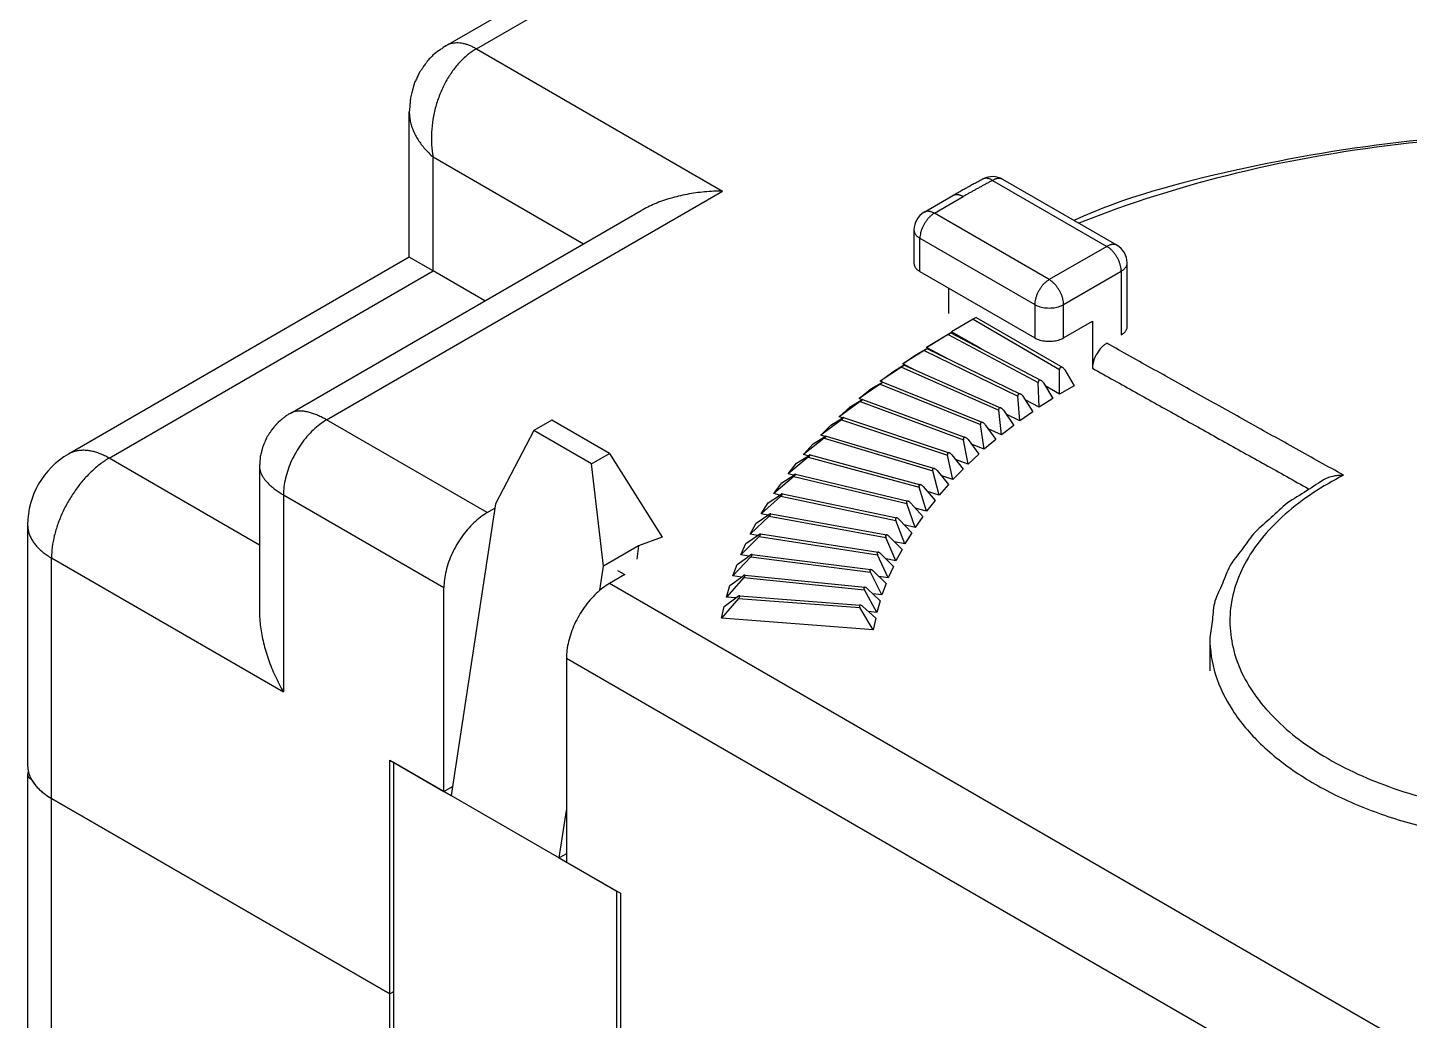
# Model space of a CAD drawing. Extents: x -1.3 to 21.2, y -2.5 to 16.2.
# Drawn here: x 14.47 to 15.827, y 12.853 to 13.828 of the extents above; entities that cross this region are included whole.
import ezdxf

# ---------------------------------------------------------------- set-up
doc = ezdxf.new("R2010")
doc.units = 0
doc.header["$MEASUREMENT"] = 0

msp = doc.modelspace()

# ---------------------------------------------------------------- linework, layer by layer
at = {"color": 0, "linetype": 'Continuous'}
for p, q in [((14.88078214673444, 13.80977770341211), (15.41411728393222, 14.11769888844153)), ((14.91078214673444, 13.80680597404071), (15.44411728393222, 14.11472715907013)), ((14.91078214673445, 13.80680597404071), (15.15261266590024, 13.66718505870207)), ((14.84492428235818, 13.60232954523107), (14.84492428235818, 13.74486828714101)), ((14.86835573986325, 13.70066141852011), (15.01604412340532, 13.61539349052591)), ((14.86835573986325, 13.58880138693301), (14.86835573986325, 13.70066141852011)), ((15.41774522332627, 13.67769711592461), (15.52984138505937, 13.61297836677288)), ((15.53984138505937, 13.61396894323001), (15.42774522332627, 13.67868769238174)), ((14.76370393624764, 13.44264849894694), (15.15261266590024, 13.66718505870207)), ((15.35050205956908, 13.646417321912), (15.37878633081654, 13.66274725353055)), ((15.36050205956908, 13.64542674545486), (15.38878633081654, 13.66175667707342)), ((14.72784607187137, 13.44900226789286), (15.07261266590024, 13.64805335376302)), ((15.47327284256444, 13.58031850353577), (15.36050205956908, 13.64542674545486)), ((15.34050205956908, 13.62909681383631), (15.34050205956908, 13.5964369505992)), ((15.34635992394535, 13.62093184802703), (15.45913070694071, 13.55582360610794)), ((15.34635992394535, 13.58827198478992), (15.34635992394535, 13.62093184802703)), ((15.52984138505937, 13.61297836677288), (15.47327284256444, 13.58031850353577)), ((14.84492428235818, 13.60232954523107), (14.51015768832931, 13.40905196205281)), ((14.8683557398635, 13.58880138693287), (14.84492428235846, 13.60232954523091)), ((15.54984138505937, 13.53405689719205), (15.54984138505937, 13.59664843515432)), ((14.55015768832931, 13.40508965622427), (14.86835573986325, 13.58880138693301)), ((14.91917049438276, 13.55946347473236), (14.86835573986325, 13.58880138693301)), ((15.34635992394535, 13.58827198478992), (15.45913070694071, 13.52316374287082)), ((15.48741497818818, 13.55582360610794), (15.5439835206831, 13.58848346934504)), ((15.5439835206831, 13.58848346934504), (15.5439835206831, 13.52598948817617)), ((15.37464419519281, 13.5471600613058), (15.37464419519281, 13.57194205317137)), ((15.45913070694071, 13.55582360610794), (15.45913070694071, 13.52316374287083)), ((15.48741497818818, 13.52316374287082), (15.48741497818818, 13.55582360610794)), ((15.39851423019686, 13.54134588161472), (15.37747259963652, 13.52919749054651)), ((15.40151423019699, 13.54307793242175), (15.39851423019703, 13.5413458816142)), ((15.39851423019686, 13.54134588161472), (15.4835386168145, 13.49225702911334)), ((15.40151423019686, 13.54307793242228), (15.4865386168145, 13.49398907992091)), ((15.36642230716556, 13.52216871825028), (15.37582801906449, 13.52760902259491)), ((15.37680047226183, 13.52813926280436), (15.4653880042973, 13.48127255607806)), ((15.40674031617221, 13.51229976652606), (15.37747259963652, 13.52919749054651)), ((15.48741497818818, 13.52316374287083), (15.51569924943564, 13.53949367448938)), ((15.51569924943564, 13.53949367448938), (15.51569924943564, 13.49334008838983)), ((15.37393210660374, 13.52633366931686), (15.35291050301324, 13.51365537287279)), ((15.35291050301324, 13.51365537287279), (15.36642230716556, 13.52216871825028)), ((15.37393210660374, 13.52633366931686), (15.46258428050055, 13.47943276419844)), ((15.35050756732325, 13.5107166773522), (15.32954600651983, 13.49750948423726)), ((15.32954600651983, 13.49750948423726), (15.34240175871356, 13.50635500354618)), ((15.34240175871357, 13.50635500354618), (15.35217446292407, 13.5120369142723)), ((15.35050756732325, 13.5107166773522), (15.44261877404757, 13.46609299815531)), ((15.37315201239551, 13.50294672277137), (15.35291050301324, 13.51365537287279)), ((15.35324274763546, 13.51259185364407), (15.44522662857249, 13.4680298579848)), ((15.32828520229729, 13.49452463355257), (15.30742358580332, 13.48079055925663)), ((15.30742358580332, 13.48079055925663), (15.31959881438349, 13.48995141454822)), ((15.31959881438349, 13.48995141454822), (15.32971990800766, 13.49588394391154)), ((15.32828520229729, 13.49452463355257), (15.42368010293186, 13.45226312398679)), ((15.34041735222427, 13.49224281299925), (15.32954600651983, 13.49750948423726)), ((15.3308855277821, 13.49646556795956), (15.42609282098067, 13.45428717157277)), ((15.4835386168145, 13.46796024697693), (15.4835386168145, 13.49225702911334)), ((15.48865993715806, 13.49174972317716), (15.49768075243823, 13.47612521278621)), ((15.30730731306073, 13.47778836039361), (15.28658535214888, 13.46353042335483)), ((15.2980568808759, 13.47298917642038), (15.30850709783678, 13.47918085960978)), ((15.30730731306073, 13.47778836039361), (15.40580431799029, 13.43796946764441)), ((15.3096902428604, 13.47978639290955), (15.30742358580332, 13.48079055925663)), ((15.30977100350551, 13.47979133580612), (15.40802288766228, 13.44007153680874)), ((15.46350210353476, 13.45514754463847), (15.46258428050055, 13.47943276419844)), ((15.46760819578814, 13.47905326619261), (15.47701390768707, 13.46366089001597)), ((15.4835386168145, 13.46796024697693), (15.46939793322423, 13.4761243744543)), ((15.49768075243823, 13.47612521278621), (15.4835386168145, 13.46796024697693)), ((15.28761383221801, 13.46053971632253), (15.26707097231866, 13.44576193218155)), ((15.27781696448559, 13.455500577747), (15.28857641220124, 13.46195945663733)), ((15.28658535214888, 13.46353042335483), (15.2980568808759, 13.47298917642038)), ((15.28937110244521, 13.46240424198155), (15.28658535214888, 13.46353042335483)), ((15.28761383221801, 13.46053971632253), (15.38902544679548, 13.4232392379154)), ((15.28993900652212, 13.46260109774692), (15.3910510571403, 13.42541080276446)), ((15.44445267298768, 13.44184244431462), (15.44261877404757, 13.46609299815531)), ((15.44753572097091, 13.46583873341869), (15.45730842518141, 13.45068796362354)), ((15.46350210353476, 13.45514754463847), (15.44973324662743, 13.4624318764604)), ((15.47701390768707, 13.46366089001597), (15.46350210353476, 13.45514754463847)), ((15.26707097231866, 13.44576193218155), (15.27781696448559, 13.455500577747)), ((15.426426586847, 13.42807027302006), (15.42368010293186, 13.4522631239868)), ((15.42848072180301, 13.45213127946961), (15.43860181542718, 13.43723112831166)), ((15.44445267298768, 13.44184244431462), (15.43106355741536, 13.44832886023812)), ((15.45730842518141, 13.45068796362354), (15.44445267298768, 13.44184244431462)), ((14.92138874845224, 13.3516091301735), (14.76370393624764, 13.44264849894694)), ((14.98501702055555, 13.44234289271439), (14.96733935102589, 13.43213668545279)), ((15.04160823945743, 13.40966993724762), (14.98501702055555, 13.44234289271439)), ((15.26924224742924, 13.44281153511365), (15.24891759304377, 13.42751890906965)), ((15.24891759304377, 13.42751890906965), (15.25891759304377, 13.43751890906965)), ((15.25891759304377, 13.43751890906965), (15.26996579029393, 13.44425251691356)), ((15.27043168630955, 13.44452581893977), (15.26707097231866, 13.44576193218155)), ((15.26924224742924, 13.44281153511365), (15.37337542888241, 13.40810047462926)), ((15.27142693477173, 13.44492774641446), (15.37520942847958, 13.41033358184518)), ((15.40945815879223, 13.41385724686561), (15.40580431799029, 13.43796946764441)), ((15.41047947055837, 13.43795699726303), (15.42092968751925, 13.42331599993116)), ((15.426426586847, 13.42807027302006), (15.41342505442463, 13.43383016566823)), ((15.43860181542718, 13.43723112831166), (15.426426586847, 13.42807027302006)), ((14.96733935102589, 13.43213668545279), (14.9295353700425, 13.36039509839314)), ((15.02393056992776, 13.39946372998603), (14.96733935102589, 13.43213668545279)), ((15.25222753005023, 13.42463756336752), (15.23215977031345, 13.40883608065046)), ((15.23215977031345, 13.40883608065046), (15.24139474257815, 13.41907839951665)), ((15.24139474257815, 13.41907839951665), (15.25271065849143, 13.42609374660461)), ((15.25288085150734, 13.42619782291512), (15.24891759304377, 13.42751890906965)), ((15.25222753005023, 13.42463756336752), (15.35888405494966, 13.39258199528235)), ((15.25426968177719, 13.42680506614907), (15.36052792067824, 13.39486920273223)), ((15.39357968919059, 13.39923042115438), (15.38902544679548, 13.4232392379154)), ((15.39356623364188, 13.42334286835076), (15.40432568135753, 13.40896906671982)), ((15.40945815879223, 13.41385724686561), (15.39685184896299, 13.41895353684329)), ((15.42092968751925, 13.42331599993116), (15.40945815879223, 13.41385724686561)), ((15.02393056992776, 13.39946372998603), (15.04160823945743, 13.40966993724762)), ((15.04160823945743, 13.40966993724762), (15.09338362263876, 13.32756654841851)), ((15.23660206856257, 13.40605239627229), (15.21682940359571, 13.38974901074977)), ((15.22528176883053, 13.40021415164605), (15.23684386291782, 13.40751771196186)), ((15.23674792840206, 13.4074571119082), (15.23215977031345, 13.40883608065046)), ((15.23660206856257, 13.40605239627229), (15.34557891015116, 13.37671334018211)), ((15.23849957032827, 13.40826767075073), (15.34703422388836, 13.37904766178269)), ((15.37882140361144, 13.38421763888042), (15.37337542888241, 13.40810047462926)), ((15.37777320636128, 13.40831671155778), (15.38882140361144, 13.39421763888042)), ((15.40432568135753, 13.40896906671982), (15.39357968919059, 13.39923042115438)), ((14.69784607187137, 13.31982172823008), (14.55015768832931, 13.40508965622427)), ((14.69784607187137, 13.3970407436658), (14.69784607187137, 13.25450200175586)), ((15.03560138722048, 13.29915785482356), (15.02393056992776, 13.39946372998603)), ((15.21682940359571, 13.38974901074977), (15.22528176883053, 13.40021415164605)), ((15.36521139529018, 13.36884747772809), (15.35888405494966, 13.39258199528235)), ((15.36313045164161, 13.39290713002758), (15.37444636755489, 13.37908979659428)), ((15.38882140361144, 13.39421763888042), (15.37882140361144, 13.38421763888042)), ((15.39357968919059, 13.39923042115438), (15.38137593511794, 13.40371911672608)), ((15.22239560692029, 13.38709141174984), (15.20295567511492, 13.37029403268995)), ((15.20295567511492, 13.37029403268995), (15.21060934376223, 13.38096207462583)), ((15.21060934376223, 13.38096207462583), (15.22239560692029, 13.38855977352304)), ((15.22205713426419, 13.38834158618991), (15.21682940359571, 13.38974901074976)), ((15.22239560692029, 13.38709141174984), (15.33348532158623, 13.36052471621545)), ((15.22414629073043, 13.38935093941597), (15.33475375299349, 13.36289957276504)), ((15.37444636755489, 13.37908979659428), (15.36521139529019, 13.36884747772809)), ((15.37882140361144, 13.38421763888042), (15.36702714767069, 13.38814905752734)), ((14.72127752937645, 13.36916380666345), (14.87896234158105, 13.27812443789001)), ((14.72127752937645, 13.36916380666345), (14.72127752937645, 13.17565411698358)), ((15.20963518793057, 13.36779070311188), (15.19056499430178, 13.35050818012749)), ((15.19740539716829, 13.36135881587882), (15.20939339357532, 13.36925601880146)), ((15.20883482395884, 13.36888805592776), (15.20295567511493, 13.37029403268995)), ((15.20963518793057, 13.36779070311188), (15.32262631008806, 13.34404693934817)), ((15.21123684382681, 13.37009095095705), (15.32370960399886, 13.34645611490634)), ((15.35277557165121, 13.3531491956727), (15.34557891015116, 13.37671334018211)), ((15.34966584279874, 13.37714345677444), (15.36122793688602, 13.36361433656898)), ((15.36521139529018, 13.36884747772809), (15.35383311953608, 13.37226721312141)), ((14.9295353700425, 13.36039509839314), (14.88603340939292, 13.07400030823151)), ((14.92138874845224, 13.3516091301735), (14.92885564676203, 13.35592014592267)), ((15.19056499430178, 13.35050818012749), (15.19740539716829, 13.36135881587882)), ((15.34153760499162, 13.33715267528639), (15.33348532158623, 13.36052471621545)), ((15.33740501048086, 13.36105569884633), (15.34919127363892, 13.34782071722227)), ((15.35277557165121, 13.3531491956727), (15.34181924007027, 13.35609889050795)), ((15.36122793688602, 13.36361433656898), (15.35277557165121, 13.3531491956727)), ((14.47015768832931, 13.33976992975005), (14.47015768832931, 13.10380241786194)), ((15.19834510177621, 13.34818701035429), (15.17968094752145, 13.33042911655731)), ((15.17968094752145, 13.33042911655731), (15.18569506351153, 13.34144169132222)), ((15.18569506351153, 13.34144169132222), (15.19786197333501, 13.34964319359139)), ((15.19710606684996, 13.34913365017877), (15.19056499430178, 13.35050818012749)), ((15.19834510177621, 13.34818701035429), (15.31302254640224, 13.32731137596509)), ((15.19979548897322, 13.35052441641771), (15.31392251362142, 13.32974897929272)), ((15.33151888741967, 13.32088836685489), (15.32262631008806, 13.34404693934817)), ((15.32637129387915, 13.34467448020484), (15.33835929028618, 13.33173900260621)), ((15.34153760499162, 13.33715267528639), (15.3310086152049, 13.33967064436021)), ((15.34919127363892, 13.34782071722227), (15.34153760499162, 13.33715267528639)), ((15.09338362263876, 13.32756654841851), (15.06988117250141, 13.31894929808326)), ((15.18854683977789, 13.32831765022043), (15.17032425317558, 13.31009506361812)), ((15.17550063407763, 13.32124861433463), (15.18782329691319, 13.32975863202033)), ((15.18689309181802, 13.32911623338322), (15.17968094752145, 13.33042911655731)), ((15.18854683977789, 13.32831765022043), (15.30469231183877, 13.3103498831623)), ((15.18984369712073, 13.33068861021098), (15.30541082240581, 13.31281031371043)), ((15.32273849013368, 13.30438723041371), (15.31302254640224, 13.32731137596509)), ((15.31658569630029, 13.32803098343071), (15.32875260612377, 13.31539980517861)), ((15.33835929028618, 13.33173900260621), (15.33151888741967, 13.32088836685489)), ((15.06988117250141, 13.31894929808326), (15.03560138722048, 13.29915785482356)), ((15.06988117250141, 13.31894929808326), (15.06838961533979, 13.30584066727855)), ((15.17032425317558, 13.31009506361812), (15.17550063407763, 13.32124861433463)), ((15.1814001091379, 13.31062129991156), (15.29819044163713, 13.29567266604341)), ((15.31521312711894, 13.28768067681392), (15.30469231183877, 13.3103498831623)), ((15.30806684518543, 13.31115689036599), (15.32038950802099, 13.29883422753043)), ((15.33151888741967, 13.32088836685489), (15.32142203010631, 13.3230101034146)), ((15.32875260612377, 13.31539980517861), (15.32273849013368, 13.30438723041371)), ((14.49358914583438, 13.30711006651294), (14.72127752937645, 13.17565411698358)), ((14.49358914583438, 13.07114255462483), (14.49358914583438, 13.30711006651294)), ((15.0319909739055, 13.27538872928757), (15.03560138722048, 13.29915785482356)), ((15.18025905348422, 13.30822044516661), (15.16251272226367, 13.28954472833542)), ((15.16251272226367, 13.28954472833542), (15.16684151454244, 13.30081802358581)), ((15.16684151454244, 13.30081802358581), (15.179296473501, 13.30964018548142)), ((15.17821524372478, 13.30887432313182), (15.17032425317558, 13.31009506361812)), ((15.18025905348422, 13.30822044516661), (15.29765146347261, 13.29319474810536)), ((15.32273849013368, 13.30438723041371), (15.31307791487908, 13.30614582067234)), ((15.32038950802099, 13.29883422753043), (15.31521312711894, 13.28768067681392)), ((15.05644614365887, 13.29078013489439), (15.04159690125396, 13.28220692079465)), ((15.04937507584701, 13.29486261779903), (15.05644614365887, 13.29078013489439)), ((15.17349751916747, 13.28793365136491), (15.15626122447879, 13.2688172294404)), ((15.15973418803213, 13.28018880986644), (15.17229773439141, 13.28932615058107)), ((15.1710889454859, 13.28844701058621), (15.16251272226367, 13.28954472833542)), ((15.17349751916747, 13.28793365136491), (15.2919134039588, 13.2758786265689)), ((15.17448049948549, 13.29036067483953), (15.29227482427473, 13.278368926362)), ((15.30895712333166, 13.27080050792985), (15.29765146347261, 13.29319474810536)), ((15.30083095665187, 13.2940843218059), (15.31328591561043, 13.28207380318024)), ((15.31521312711894, 13.28768067681392), (15.3059923137057, 13.28910714161325)), ((14.87896234158105, 13.07808277556272), (14.87896234158105, 13.27812443789001)), ((16.12328463193235, 12.65769421830836), (15.04159690125396, 13.28220692079465)), ((15.15626122447879, 13.2688172294404), (15.15973418803213, 13.28018880986644)), ((15.16909774533918, 13.26994527357341), (15.28767494009028, 13.26093226784768)), ((15.30398238743062, 13.25377885612236), (15.2919134039588, 13.2758786265689)), ((15.29489180462467, 13.27684577635502), (15.30745535098396, 13.26515043654839)), ((15.30895712333166, 13.27080050792985), (15.30017885772249, 13.27192408618997)), ((15.31328591561043, 13.28207380318024), (15.30895712333166, 13.27080050792985)), ((15.1682751077925, 13.26749588588035), (15.15158165990227, 13.24795202290531)), ((15.15158165990227, 13.24795202290531), (15.15419218374667, 13.25940024205732)), ((15.15419218374667, 13.25940024205732), (15.16684040208213, 13.26885519623932)), ((15.16552766578186, 13.26787388320036), (15.15626122447879, 13.2688172294404)), ((15.16827510779249, 13.26749588588035), (15.28748905601976, 13.25843448077445)), ((15.30029838910835, 13.23664812307313), (15.28748905601976, 13.25843448077445)), ((15.29026069461729, 13.25947406856442), (15.30290891295274, 13.24809634222514)), ((15.30745535098396, 13.26515043654839), (15.30398238743062, 13.25377885612236)), ((15.30029838910835, 13.23664812307313), (15.15158165990227, 13.24795202290531)), ((15.30398238743062, 13.25377885612236), (15.2956487418636, 13.25462724148999)), ((15.30290891295275, 13.24809634222514), (15.30029838910835, 13.23664812307313)), ((15.63104892023206, 13.2287793405966), (15.63104892023206, 13.19647477979734)), ((14.99917049438276, 13.20872222851115), (14.99917049438276, 13.00868056618386)), ((14.99917049438276, 13.20872222851115), (16.08085822506115, 12.58420952602487)), ((14.82592933299206, 13.10870139734751), (14.87896234158105, 13.07808277556272)), ((14.82592933299206, 12.87926585810681), (14.82592933299206, 13.10870139734751)), ((14.47015768832931, 13.09457771846454), (14.47015768832931, 12.73882844618725)), ((14.82946486689799, 13.10666017146862), (14.88603340939292, 13.07400030823151)), ((14.82946486689799, 13.10666015589519), (14.82946486689799, 12.45963038006668)), ((14.87896234158105, 13.07808277556272), (14.88739284298927, 13.08295012782015)), ((14.49358914583438, 13.07114255462483), (14.82592933299206, 12.87926585810681)), ((14.49358914583438, 12.70616858295014), (14.49358914583438, 13.07114255462483)), ((14.82592933299206, 12.87926585810681), (14.49358914583438, 13.07114255462483)), ((14.88603340939292, 13.07400030823151), (14.9920994265709, 13.01276306466193)), ((14.9920994265709, 13.01276306466193), (14.99917049438276, 13.05931537982102)), ((14.99917049438276, 13.01684554756657), (14.9920994265709, 13.01276306466193)), ((14.9920994265709, 13.01276306466193), (15.04866796906582, 12.98010320142482)), ((14.99917049438276, 13.00868056618386), (15.05220350297175, 12.97806194439907)), ((15.04866796906583, 12.33307341002289), (15.04866796906583, 12.98010318585139)), ((15.05220350297175, 12.97806194439907), (15.05220350297175, 12.74862640515838)), ((14.82946486689799, 12.88130709955913), (14.82592933299206, 12.87926585810681)), ((14.82592933299206, 12.87926585810681), (14.82946486689799, 12.88130709955913)), ((14.82592933299206, 12.51429188643212), (14.82592933299206, 12.87926585810681))]:
    msp.add_line(p, q, dxfattribs=at)
for centre, radius, start, end in [((15.41774522332627, 13.66136718430605), 0.02, 60.00000000000379, 117.6881112656133), ((15.36050205956908, 13.62909681383631), 0.01999999999999957, 119.9999999999988, 180), ((15.52984138505937, 13.59664843515432), 0.0199999999999992, 0, 59.99999999999937), ((14.55015768832931, 13.33976992975005), 0.08000000000000007, 120.0000000000022, 180)]:
    msp.add_arc(centre, radius, start, end, dxfattribs=at)
for points, start_tangent, end_tangent in [([(14.91078214673445, 13.80680597404071), (14.90745340921635, 13.80857680235482), (14.90414519447197, 13.81003467454747), (14.9008778987453, 13.8111706023518), (14.89767166600098, 13.81197758239516), (14.89454626373006, 13.81245063937724), (14.89152096107684, 13.81258685674442), (14.88861441003819, 13.81238539467136), (14.8858445304678, 13.81184749523872), (14.88322839959429, 13.81097647477537), (14.88078214673445, 13.80977770341211)], (-0.04242640687119348, 0.02449489742783229), (-0.02999999999999936, -0.01732050807568797)), ([(14.88078214673445, 13.80977770341211), (14.87753988030286, 13.80751618958267), (14.87429761387127, 13.80525467575322), (14.86807460765593, 13.80046703757059), (14.86532165431731, 13.79753691632012), (14.86261665114468, 13.79465691101053), (14.86261435884568, 13.79465342395264), (14.86259419740606, 13.79462468833397), (14.86257627933097, 13.79459937963344), (14.86252224293129, 13.79452305496963), (14.8624861246067, 13.79447203900636), (14.86178955691821, 13.79348815971467), (14.86112910755432, 13.79255529638626), (14.85870745988672, 13.78913479751543), (14.85694626158302, 13.78664716197303), (14.85508844354865, 13.78399437752195), (14.85500836827026, 13.78381535022073), (14.85318234426029, 13.7798994664428), (14.85143333935775, 13.77616067210342), (14.84968341517711, 13.77241930201373), (14.84968278155666, 13.77241655844348), (14.84966561520944, 13.77235133322771), (14.84964906139927, 13.77228880321147), (14.84956524131285, 13.77197218297054), (14.8494979750366, 13.77171809274584), (14.8492918364481, 13.77093942915402), (14.84915296413585, 13.77041485578691), (14.84871783089079, 13.76877119256996), (14.84842156995799, 13.76765210272015), (14.84744814117881, 13.76397509321367), (14.84677097333243, 13.76141717355703), (14.84609353729366, 13.75885761395962), (14.84609345989702, 13.75885590292375), (14.84609306398155, 13.75885039240589), (14.84609274361816, 13.75884655990671), (14.84609114087019, 13.75882738627301), (14.84608985848562, 13.7588120451385), (14.84607825709102, 13.75867325794559), (14.84606793808098, 13.75854981188719), (14.84603673849959, 13.75817657207704), (14.84601585792823, 13.7579267783253), (14.84590738514377, 13.75662912112355), (14.84581979293065, 13.75558125767356), (14.84546289459775, 13.75131169186271), (14.84519358847797, 13.74808998950188), (14.84492428235817, 13.74486828714101)], (-0.001081391325985948, -0.0007529255249352218), (-8.97687053384999e-05, -0.001073900787062598)), ([(14.91078214673445, 13.80680597404071), (14.90210699020821, 13.80079212730406), (14.89399367114095, 13.79311692442715), (14.88664196637467, 13.78396935437735), (14.88023289927963, 13.77357466068832), (14.87492428235818, 13.7621887952167), (14.87084683137721, 13.75009211575792), (14.86810094671217, 13.73758248270684), (14.86675424115657, 13.72496792474627), (14.86683987507066, 13.71255905415851), (14.86835573986325, 13.70066141852011)], (-0.05656854249492405, -0.03265986323710912), (0.01414213562373057, -0.07348469228349508)), ([(14.84492428235818, 13.74486828714101), (14.84517089565953, 13.74030285357315), (14.84590921511056, 13.73569437629343), (14.84713468872636, 13.73107126809676), (14.84883976105457, 13.72646203198251), (14.85101391975727, 13.72189508542406), (14.85364376042311, 13.7173985851656), (14.85671306920985, 13.71300025362646), (14.86020292280818, 13.70872720798317), (14.86409180511017, 13.70460579298306), (14.86835573986325, 13.70066141852011)], (0, -0.05773502691896226), (0.05656854249492405, -0.04898979485566279)), ([(16.83886006005775, 13.25773390410136), (16.80389305048224, 13.36402142837943), (16.73467799098831, 13.46288207340775), (16.63380073206801, 13.55051891357307), (16.50217636695836, 13.62170590742494), (16.34966306460334, 13.67609417419028), (16.18191636611614, 13.7118685740572), (16.00476463533979, 13.72455111087666), (15.82696002413155, 13.71609792745785), (15.6553480380674, 13.68745256997729), (15.49735704525497, 13.63849728825242)], (-0.1304167321102305, 0.5107726547605296), (-0.6750779558061915, -0.3042644663858525)), ([(16.8193533562651, 13.27167064415192), (16.78853963891353, 13.3721296268629), (16.72198023317348, 13.46663774345706), (16.62262521859552, 13.55100615752538), (16.49487825824567, 13.62149544966816), (16.34440141732995, 13.67498135792763), (16.17786420628471, 13.70909325290222), (16.00264797137125, 13.72231920997844), (15.82651873492402, 13.71407302161625), (15.65728298579196, 13.6847201795352), (15.50244167620244, 13.63556167520617)], (-0.05855002983794222, 0.4834179415373434), (-0.6888277840425321, -0.2769013714457937)), ([(15.40845205695221, 13.67907698551171), (15.40644013222549, 13.6780110726673), (15.40442820749878, 13.67694515982288), (15.40041767109397, 13.67480904740559), (15.3984246380457, 13.67372819323063), (15.3964239282138, 13.67264315119042), (15.39641618964432, 13.67263888160867), (15.39639291179619, 13.67262605466774), (15.39637737067005, 13.67261750004148), (15.3962986783012, 13.67257418375937), (15.39623552705847, 13.67253942210349), (15.39604199905659, 13.67243289444841), (15.39591162229741, 13.67236112844918), (15.39550310845204, 13.67213626165165), (15.39522497136584, 13.67198316085333), (15.39346343648644, 13.6710135224639), (15.39198003869327, 13.67019698487281), (15.38853229557351, 13.66828761698403), (15.38657375584566, 13.66718411493188), (15.38461125687761, 13.66607836777768), (15.38460722594947, 13.66607605457258), (15.38459559488408, 13.66606939429914), (15.38458799424809, 13.66606504772746), (15.38451910974398, 13.66602565478254), (15.38445782587586, 13.6659906084093), (15.38427202875185, 13.6658843567063), (15.38414751549597, 13.66581315137655), (15.38349174568169, 13.66543813663982), (15.38296048912329, 13.66513432723286), (15.38121493198211, 13.66413609639412), (15.38000063139934, 13.66344167496235), (15.37878633081654, 13.66274725353056)], (-0.000670655478868909, -0.0003552780375706277), (-0.0004047668606084187, -0.0002314738111657277)), ([(15.41774522332627, 13.67769711592461), (15.41479047180619, 13.67613917386408), (15.4118486237269, 13.6745731133272), (15.40891974600667, 13.67299896993716), (15.40600390526875, 13.67141677950105), (15.40310116783984, 13.66982657800899), (15.40021159974857, 13.66822840163333), (15.39733526672402, 13.66662228672782), (15.39447223419419, 13.66500826982679), (15.39162256728455, 13.66338638764433), (15.38878633081654, 13.66175667707342)], (-0.6208722394007165, -0.3258008913132571), (-0.593262589415513, -0.342520315699181)), ([(15.41774522332627, 13.67769711592461), (15.41672029880519, 13.67830070654128), (15.41570133290103, 13.67880585052115), (15.41469424958902, 13.67920961110215), (15.4137049037624, 13.67950964093615), (15.4127390471938, 13.67970419573586), (15.41180229509599, 13.67979214441552), (15.41090009347675, 13.67977297566674), (15.41003768747728, 13.67964680093115), (15.40922009087846, 13.67941435375242), (15.40845205695221, 13.67907698551171)], (-0.01345181637439374, 0.00854495243266662), (-0.009725657947637245, -0.005103510556386581)), ([(15.42774522296126, 13.67868769259247), (15.42692980535305, 13.67908728298059), (15.42605776174773, 13.679377623078), (15.4251344685836, 13.67955692284162), (15.42416561826951, 13.67962407682888), (15.42315718408928, 13.67957867101316), (15.42211538337438, 13.67942098533639), (15.42104663917207, 13.67915199198311), (15.41995754064512, 13.67877334938664), (15.41885480244751, 13.67828739200428), (15.41774522332627, 13.67769711592461)], (-0.01000000036500204, 0.005773502059694735), (-0.01414213562373057, -0.008164965809276836)), ([(15.15261266590024, 13.66718505870207), (15.14373603251866, 13.66698369978471), (15.13491412653365, 13.6663808644773), (15.12620133792919, 13.66538026945999), (15.11765138394434, 13.66398808373378), (15.10931697788855, 13.66221289058662), (15.10124950414663, 13.66006563467458), (15.0934987013769, 13.6575595545444), (15.08611235585585, 13.65471010101342), (15.07913600685982, 13.65153484191021), (15.07261266590024, 13.64805335376302)], (-0.1131370849898481, 1.77635683940025e-15), (-0.08000000000000007, -0.0461880215351691)), ([(15.38878633081654, 13.66175667707342), (15.38767675164384, 13.66234695317812), (15.38657401339572, 13.66283291057567), (15.38548491482016, 13.66321155317712), (15.38441617057206, 13.6634805465249), (15.38337436981508, 13.66363823218559), (15.38236593559734, 13.66368363797466), (15.38139708525113, 13.6636164839503), (15.38047379206099, 13.66343718413942), (15.37960174843649, 13.66314684398497), (15.37878633081654, 13.66274725353055)], (-0.01414213562373057, 0.008164965809276836), (-0.009999999999999787, -0.005773502691896581)), ([(15.36050205956908, 13.64542674545486), (15.35828974214826, 13.64394841484023), (15.35613189932459, 13.64210438851923), (15.35408166434988, 13.63994007253988), (15.35218952081353, 13.63750875954454), (15.35050205956908, 13.63487031652821), (15.34906083151273, 13.63208971071445), (15.34790132446238, 13.62923540984669), (15.3470520893298, 13.62637769628518), (15.34653403710241, 13.62358693642202), (15.34635992394535, 13.62093184802703)], (-0.01414213562373057, -0.00816496580927506), (-1.77635683940025e-15, -0.01632993161855545)), ([(15.36050205956908, 13.64542674545486), (15.35939248039638, 13.64601702155957), (15.35828974214826, 13.64650297895712), (15.3572006435727, 13.64688162155856), (15.35613189932459, 13.64715061490635), (15.35509009856762, 13.64730830056704), (15.35408166434988, 13.6473537063561), (15.35311281400366, 13.64728655233175), (15.35218952081353, 13.64710725252087), (15.35131747718903, 13.64681691236642), (15.35050205956908, 13.646417321912)], (-0.01414213562373057, 0.008164965809278613), (-0.009999999999999787, -0.005773502691896581)), ([(15.34050205956908, 13.62909681383631), (15.34056371289442, 13.62819084623553), (15.34074829275718, 13.62729046422628), (15.34105466116113, 13.62640121896304), (15.34148092924318, 13.62552859293858), (15.34202446891885, 13.6246779661825), (15.34268192908531, 13.62385458309163), (15.343449256282, 13.62306352009651), (15.34432171968158, 13.62230965436357), (15.34529394025708, 13.62159763372575), (15.34635992394535, 13.62093184802703)], (0, -0.01154700538379316), (0.01414213562373057, -0.008164965809276836)), ([(15.53984138469437, 13.61396894344074), (15.53902596708616, 13.61436853382886), (15.53815392348083, 13.61465887392627), (15.5372306303167, 13.61483817368989), (15.53626178000261, 13.61490532767715), (15.53525334582238, 13.61485992186143), (15.53421154510749, 13.61470223618466), (15.53314280090517, 13.61443324283138), (15.53205370237823, 13.61405460023491), (15.53095096418061, 13.61356864285255), (15.52984138505937, 13.61297836677288)], (-0.01000000036500204, 0.005773502059694735), (-0.01414213562373057, -0.008164965809276836)), ([(15.5439835206831, 13.58848346934505), (15.54380940752604, 13.59113855774003), (15.54329135529865, 13.5939293176032), (15.54244212016607, 13.5967870311647), (15.54128261311572, 13.59964133203246), (15.53984138505937, 13.60242193784622), (15.53815392381492, 13.60506038086255), (15.53626178027857, 13.60749169385789), (15.53421154530386, 13.60965600983724), (15.53205370248019, 13.61150003615824), (15.52984138505937, 13.61297836677288)], (-1.77635683940025e-15, 0.01632993161855545), (-0.01414213562373057, 0.008164965809276836)), ([(15.34050205956908, 13.5964369505992), (15.34056371289442, 13.59553098299842), (15.34074829275718, 13.59463060098917), (15.34105466116113, 13.59374135572594), (15.34148092924318, 13.59286872970147), (15.34202446891886, 13.59201810294539), (15.34268192908531, 13.59119471985452), (15.343449256282, 13.5904036568594), (15.34432171968158, 13.58964979112647), (15.34529394025708, 13.58893777048864), (15.34635992394535, 13.58827198478992)], (0, -0.01154700538379316), (0.01414213562373057, -0.008164965809276836)), ([(15.5439835206831, 13.58848346934504), (15.54504950441878, 13.58914925507581), (15.54602172503268, 13.58986127574978), (15.54689418846088, 13.59061514152233), (15.5476615156757, 13.59140620455985), (15.54831897584928, 13.59222958769521), (15.54886251552062, 13.59308021449709), (15.54928878358661, 13.59395284056793), (15.54959515196263, 13.59484208587732), (15.54977973178558, 13.5957424679317), (15.54984138505937, 13.59664843557579)], (0.01414213562373057, 0.008164965809276836), (-7.300062776494087e-10, 0.01154700538379316)), ([(15.47327284256444, 13.58031850353577), (15.47106052514362, 13.57884017292113), (15.46890268231996, 13.57699614660014), (15.46685244734524, 13.57483183062079), (15.46496030380889, 13.57240051762544), (15.46327284256444, 13.56976207460911), (15.46183161450809, 13.56698146879535), (15.46067210745774, 13.56412716792759), (15.45982287232516, 13.56126945436609), (15.45930482009777, 13.55847869450293), (15.45913070694071, 13.55582360610794)], (-0.01414213562373057, -0.00816496580927506), (-1.77635683940025e-15, -0.01632993161855545)), ([(15.48741497818817, 13.55582360610794), (15.48724086503112, 13.55847869450293), (15.48672281280372, 13.56126945436609), (15.48587357767114, 13.56412716792759), (15.4847140706208, 13.56698146879535), (15.48327284256444, 13.56976207460911), (15.48158538131999, 13.57240051762544), (15.47969323778365, 13.57483183062078), (15.47764300280893, 13.57699614660013), (15.47548515998527, 13.57884017292113), (15.47327284256444, 13.58031850353577)], (-1.77635683940025e-15, 0.01632993161855545), (-0.01414213562373057, 0.008164965809278613)), ([(15.45913070694071, 13.55582360610794), (15.46151713751859, 13.55464684832759), (15.46419303256965, 13.55370011478541), (15.46709250267694, 13.55300671720326), (15.47014415326364, 13.55258372933085), (15.47327284256444, 13.55244156653342), (15.47640153186525, 13.55258372933085), (15.47945318245194, 13.55300671720326), (15.48235265255924, 13.55370011478542), (15.4850285476103, 13.55464684832759), (15.48741497818818, 13.55582360610794)], (0.01414213562373057, -0.008164965809276836), (0.01414213562372701, 0.008164965809278613)), ([(15.37393210660373, 13.52633366931686), (15.37462816050908, 13.52675560002842), (15.37527851912194, 13.52715412368373), (15.37584724352181, 13.52750721780215), (15.37630290590783, 13.5277953703465), (15.37662032630399, 13.52800265796128), (15.37678196400866, 13.52811762589991), (15.37677888689656, 13.5281339210158), (15.3766112650094, 13.52805064283825), (15.37628836115933, 13.52787239333261), (15.37582801906452, 13.52760902259493)], (0.002997144664746543, 0.001807601802680026), (-0.002211832010399206, -0.00127933317807738)), ([(15.54398352068317, 13.52598948817621), (15.54531187378291, 13.52683312776485), (15.54658701361823, 13.52783087850007), (15.54834993924266, 13.52974958023881), (15.54891577937159, 13.53064119913347), (15.5496242089206, 13.53238970348902), (15.54978593650296, 13.5332131956535), (15.54984138505937, 13.53405689719205)], (0.0004481666984066379, 0.0002725536047307742), (1.081261447311022e-05, 0.000281633058124342)), ([(15.45913070694072, 13.52316374287083), (15.4615171375186, 13.52198698509048), (15.46419303256966, 13.52104025154831), (15.46709250267695, 13.52034685396615), (15.47014415326364, 13.51992386609374), (15.47327284256444, 13.51978170329631), (15.47640153186525, 13.51992386609374), (15.47945318245194, 13.52034685396615), (15.48235265255923, 13.52104025154831), (15.48502854761029, 13.52198698509048), (15.48741497818817, 13.52316374287083)], (0.01414213562373234, -0.008164965809276836), (0.01414213562373234, 0.008164965809276836)), ([(15.52984887026322, 13.51784179033421), (15.52732419415937, 13.51612333057997), (15.52472295417765, 13.51377505853642), (15.52024984748829, 13.50796940642808), (15.518451335376, 13.50461003733898), (15.51631356887653, 13.49845615432885), (15.51584628757928, 13.49577395586489), (15.51569924943564, 13.49334008838955)], (-0.0008569861368439291, -0.0005494710797773195), (-3.049412422662101e-05, -0.0008121960681926055)), ([(15.76233490611931, 13.38830588222493), (15.73908565063035, 13.4012595026983), (15.71583663796088, 13.41421311080148), (15.69258781136755, 13.42716671012836), (15.66933913049319, 13.44012030304708), (15.64609056585579, 13.45307389117064), (15.62284209541088, 13.46602747563412), (15.59959370234794, 13.47898105725554), (15.57634537363321, 13.49193463663255), (15.55309709900252, 13.50488821421214), (15.52984887026322, 13.51784179033421)], (-0.707047171609755, 0.3939381507882516), (-0.7070108941928019, 0.3939365538899899)), ([(15.35050756732325, 13.5107166773522), (15.35119801406423, 13.51115607496), (15.35183585788772, 13.51157082716763), (15.35238585144248, 13.51193801470209), (15.35281760199713, 13.51223734672175), (15.35310725094726, 13.51245228209155), (15.35323879224579, 13.51257094344874), (15.35320495689962, 13.51258677354783), (15.35300761465535, 13.51249889761503), (15.35265767067684, 13.51231217168837), (15.35217446292403, 13.51203691427228)], (0.002988584094275382, 0.001883008982179746), (-0.002298133329386332, -0.001336148944350413)), ([(15.32828520229729, 13.49452463355257), (15.32896872756927, 13.49498134022303), (15.32959284243141, 13.49541199036873), (15.33012305819707, 13.49579278619407), (15.33053007505863, 13.49610268486111), (15.33079140119951, 13.49632456132017), (15.33089259569556, 13.4964461546428), (15.33082806652284, 13.49646074556264), (15.33060137957368, 13.49636752778312), (15.330225061605, 13.4961716525336), (15.32971990800766, 13.49588394391153)], (0.002974334584122218, 0.001958128804211867), (-0.002380060020879426, -0.001395084018055215)), ([(15.48865993715806, 13.49174972317716), (15.48810611250865, 13.49257361641527), (15.48746566779762, 13.49328430158529), (15.48677399410168, 13.4938425061116), (15.48606931341938, 13.49421738352318), (15.4853905665174, 13.49438821803461), (15.48477526105762, 13.49434556930357), (15.4842573989177, 13.49409179410574), (15.48386559724193, 13.49364091609894), (15.4836215070533, 13.49301785087363), (15.4835386168145, 13.49225702911334)], (-0.002121320343560384, 0.003674234614175376), (0, -0.003464101615138659)), ([(15.51569924944954, 13.49334008838181), (15.53691465631148, 13.48151876611697), (15.55813006348432, 13.46969742309258), (15.57934547101714, 13.4578760560314), (15.60056087896992, 13.4460546609283), (15.62177628741672, 13.43423323283642), (15.64299169645162, 13.42241176557228), (15.6642071061993, 13.41059025130201), (15.68542251680773, 13.39876867996303), (15.70663792846905, 13.38694703840179), (15.72785334144116, 13.37512530908716)], (0.7069992431434962, -0.3939429176549982), (0.7069994670460176, -0.393958496993104)), ([(15.30730731306072, 13.47778836039361), (15.3079826157345, 13.47826218534439), (15.30859181359718, 13.47870837255129), (15.30910124227788, 13.47910226563822), (15.30948275066662, 13.47942209801049), (15.30971525654908, 13.47965019568029), (15.3097859116132, 13.47977395393407), (15.30969081144886, 13.47978653387103), (15.3094352113063, 13.47968724032184), (15.3090332356901, 13.47948156026384), (15.30850709783678, 13.47918085960979)], (0.002954423259037497, 0.002032818273930204), (-0.002457456132862745, -0.001456026212995454)), ([(15.46760819578814, 13.47905326619261), (15.46703585402604, 13.47986297218032), (15.46638314029353, 13.4805573663631), (15.4656861236554, 13.48109807640786), (15.46498332136204, 13.48145522259144), (15.46431357038007, 13.48160906895888), (15.46371388125538, 13.48155111393543), (15.46321739290448, 13.48128456012489), (15.46285154135267, 13.4808241373333), (15.46263654361495, 13.48019528859739), (15.46258428050055, 13.47943276419844)], (-0.002211832010429404, 0.003619646307470248), (0.0001308581620982352, -0.003462453086561013)), ([(15.28761383221801, 13.46053971632253), (15.28827962681656, 13.46103043618566), (15.28887274803703, 13.46149177000119), (15.28936041990634, 13.46189822438904), (15.28971569359935, 13.46222733861502), (15.28991893663523, 13.46246092577461), (15.28995891777146, 13.46258607780418), (15.28983342764409, 13.46259587878265), (15.28954940085753, 13.46248978710639), (15.28912253277722, 13.46227366541833), (15.28857641220125, 13.46195945663734)], (0.002928888021360265, 0.002106935215680394), (-0.002530174337429969, -0.001518859522231963)), ([(15.44753572097091, 13.46583873341869), (15.44694595158118, 13.46663379933035), (15.44628221130488, 13.46731160905237), (15.44558117853535, 13.46783470671159), (15.44488159245505, 13.46817418584809), (15.44422211230214, 13.46831128679074), (15.44363918105487, 13.46823843331961), (15.44316501158678, 13.46795965132914), (15.44282580657815, 13.46749034635647), (15.44264031055176, 13.46685645226914), (15.44261877404757, 13.46609299815531)], (-0.002298133329356133, 0.003562830541236295), (0.0002614672282419406, -0.003457510638893879)), ([(14.72784607187137, 13.44900226789286), (14.72646688114372, 13.44812906048738), (14.72508769041607, 13.44725585308191), (14.72370672169444, 13.44638136807838), (14.72370502310839, 13.44637994752249), (14.72369836767237, 13.44637445519985), (14.72369338867549, 13.44637038544294), (14.72364729280105, 13.44633270737084), (14.72360617592351, 13.44629909905567), (14.72347734304055, 13.44619379300145), (14.72338962703513, 13.44612209526241), (14.72283409233412, 13.44566800958181), (14.72236627363853, 13.44528562164024), (14.72002718016062, 13.44337368193246), (14.71815590537827, 13.44184413016622), (14.71627786098611, 13.44030809449107), (14.71627163460334, 13.44030083269256), (14.71625294611482, 13.44027940078847), (14.71624034360689, 13.44026519147306), (14.71617653090805, 13.44019324271725), (14.71612532071713, 13.44013550327685), (14.71585561371159, 13.43983140889075), (14.715637116897, 13.43958505394507), (14.71491919879185, 13.43877560198061), (14.71441977750132, 13.43821250496188), (14.71258856610269, 13.43614781589316), (14.71125677599461, 13.43464622384319), (14.70984965414423, 13.43304340855836), (14.70978372582372, 13.43293226580343), (14.70957806120354, 13.43260053477634), (14.70943706743401, 13.43237841508425), (14.70779214012291, 13.42978701867653), (14.70628820658133, 13.4274177419609), (14.70477923245397, 13.42503883704151), (14.70477510885961, 13.42502851413756), (14.70475369954097, 13.42497783362833), (14.70473630967637, 13.42493734696274), (14.70464825623498, 13.4247323430528), (14.70457759265819, 13.42456782580845), (14.7043610429874, 13.42406366005969), (14.70421515689339, 13.42372401155525), (14.70375804713216, 13.42265977957467), (14.70344682346494, 13.42193519609854), (14.7024242314155, 13.41955442181979), (14.70171286303327, 13.41789823101718), (14.70100080737602, 13.41623999998561), (14.7010003175617, 13.41623785591982), (14.70099704388312, 13.41622448103821), (14.70099423790878, 13.41621322510354), (14.70098017184252, 13.41615680023887), (14.70096891175061, 13.41611163130887), (14.70091202463577, 13.41588343333957), (14.70086639761285, 13.41570040430026), (14.70062836708769, 13.41474556448059), (14.70043596358545, 13.41397375370019), (14.6997091260713, 13.41105810495942), (14.6991746920594, 13.40891426699905), (14.69863305590399, 13.4067242659033), (14.69863082649358, 13.40667636728392), (14.69862108131349, 13.40653645514896), (14.69861350672453, 13.40644364839401), (14.69859062292972, 13.40616326740597), (14.69857531372388, 13.4059756931729), (14.69849609551836, 13.40500508148365), (14.69843218651869, 13.40422204402748), (14.69819420896981, 13.40130625226948), (14.69802014042059, 13.39917349796763), (14.69784607187137, 13.39704074366579)], (-0.0004611990022791446, -0.0002887362423660278), (-5.802275493138609e-05, -0.0007109181083517768)), ([(14.76370393624764, 13.44264849894694), (14.75930921504128, 13.44503477323043), (14.7550287797214, 13.44705395723406), (14.75088902059515, 13.44869360201699), (14.74691546065414, 13.44994359862391), (14.74313259821676, 13.45079624041008), (14.73956375588786, 13.45124627055533), (14.73623093676717, 13.45129091447419), (14.73315468879282, 13.45092989692204), (14.73035397805655, 13.45016544369214), (14.72784607187137, 13.44900226789286)], (-0.05656854249492405, 0.03265986323710912), (-0.02999999999999758, -0.0173205080756933)), ([(15.42848072180301, 13.45213127946961), (15.42787464744521, 13.4529112803478), (15.42720114409246, 13.453572243705), (15.42649742964725, 13.45407764460086), (15.42580239148187, 13.45439955450142), (15.42515443751598, 13.45452018461432), (15.4245893737889, 13.45443286890033), (15.42413842581215, 13.45414243243968), (15.42382651304271, 13.45366492479745), (15.42367087182988, 13.45302673312196), (15.42368010293186, 13.4522631239868)], (-0.002380060020874097, 0.003503895467513729), (0.0003915785766590574, -0.003449283680371451)), ([(14.76370393624764, 13.44264849894695), (14.75706698398517, 13.43821350710303), (14.75059345551418, 13.43268142814005), (14.74444275059004, 13.426188480202), (14.738766319981, 13.41889454121596), (14.73370393624764, 13.41097921216697), (14.72938025207858, 13.40263739472569), (14.72590173092754, 13.39407449212242), (14.7233540255298, 13.3855013514379), (14.72179986884762, 13.37712907184842), (14.72127752937645, 13.36916380666345)], (-0.04242640687119348, -0.02449489742783229), (0, -0.04898979485566279)), ([(15.26924224742924, 13.44281153511365), (15.26989726657471, 13.44331889436074), (15.27047318211301, 13.44379495549992), (15.2709381688598, 13.44421341131686), (15.27126653157343, 13.4445511378765), (15.27144012487805, 13.44478947235537), (15.27144935598004, 13.44491524435223), (15.27129371476721, 13.44492150368652), (15.27098180199777, 13.44480790446642), (15.27053085402102, 13.44458072420293), (15.26996579029394, 13.44425251691356)], (0.00289777747886788, 0.002180338543652738), (-0.002598076211350886, -0.00158346433899581)), ([(15.41047947055838, 13.43795699726303), (15.4098582449295, 13.43872153682747), (15.4091762605522, 13.43936542398381), (15.40847120399176, 13.43985307742529), (15.40778203678595, 13.4401575493451), (15.40714684242428, 13.44026201457647), (15.40660072184831, 13.44016070035409), (15.406173853768, 13.43985920531802), (15.40588982698143, 13.43937419013194), (15.40576433685406, 13.43873245681227), (15.40580431799029, 13.43796946764441)], (-0.002457456132866298, 0.003442953272568161), (0.0005209445330027762, -0.00343778787147464)), ([(15.25222753005023, 13.42463756336752), (15.25287052687645, 13.42516127479615), (15.25342814044462, 13.4256516159397), (15.25386955694019, 13.42608149046851), (15.25417038361734, 13.42642714344767), (15.25431399674599, 13.42666947403853), (15.25429246024181, 13.42679509101406), (15.25410696421542, 13.42679705276019), (15.25376775920679, 13.42667525087052), (15.25329358973869, 13.42643641613686), (15.25271065849143, 13.42609374660462)], (0.002861150852245586, 0.0022528885304407), (-0.002661032499531757, -0.001649717684331975)), ([(15.39356623364188, 13.42334286835076), (15.39293103928021, 13.42409157975264), (15.3922418720744, 13.42471819337761), (15.39153681551396, 13.42518808245697), (15.39085483113667, 13.4254752808454), (15.39023360550779, 13.42556391791423), (15.38970746765447, 13.42544909556492), (15.38930549203826, 13.42513715889877), (15.38904989189571, 13.42464534558563), (15.38895479173137, 13.42400083330747), (15.38902544679548, 13.42323923791539)], (-0.002530174337438851, 0.003380119963326322), (0.0006493188418179585, -0.00342304509512914)), ([(14.55015768832931, 13.40508965622427), (14.54571937143267, 13.40745076074322), (14.54130841823814, 13.40939459039418), (14.53695202374147, 13.41090916081983), (14.53267704656587, 13.411985134189), (14.52850984336966, 13.41261587676745), (14.52447610634867, 13.41279749981708), (14.52060070483529, 13.41252888357129), (14.51690753197077, 13.41181168413871), (14.51341935739604, 13.41065032329274), (14.5101576868693, 13.40905196120987)], (-0.05656854249492405, 0.03265986323710912), (-0.03999999853999192, -0.02309401329639371)), ([(15.23660206856257, 13.40605239627229), (15.23723181908853, 13.40659214155276), (15.23777006923745, 13.40709628819858), (15.23818707522041, 13.40753697698586), (15.23845979322041, 13.40788985538204), (15.23857315279734, 13.40813542327076), (15.23852088968293, 13.40826011053141), (15.23830589194522, 13.40825702692611), (15.23794004039341, 13.40812634285538), (15.2374435520425, 13.40787527994177), (15.23684386291781, 13.40751771196186)], (0.00281907786235891, 0.002324447073020153), (-0.002718923361110015, -0.001717493441242723)), ([(15.37777320636128, 13.40831671155778), (15.37712525239539, 13.40904925807814), (15.37643021423001, 13.40965843372235), (15.3757264997848, 13.41011057534733), (15.37505299643205, 13.4103806975349), (15.37444692207425, 13.41045387328997), (15.37394176847691, 13.41032605890867), (15.37356545050823, 13.41000431743405), (15.37333876355908, 13.40950642835123), (15.37327423438635, 13.40885990509019), (15.37337542888241, 13.40810047462926)], (-0.002598076211354439, 0.003315515146566028), (0.000776457135309272, -0.00340508341504453)), ([(14.55015768832931, 13.40508965622427), (14.54130841864601, 13.39917633376572), (14.53267704735135, 13.39180022848175), (14.5244761074525, 13.38314296456434), (14.51690753330711, 13.37341771258296), (14.51015768832931, 13.36286394051764), (14.50439277610389, 13.35174151726259), (14.4997547479025, 13.34032431379157), (14.49635780737219, 13.32889345954555), (14.49428559846261, 13.31773042009289), (14.49358914583438, 13.30711006651294)], (-0.05656854249492405, -0.03265986323710912), (0, -0.06531972647421824)), ([(14.69784607187137, 13.39704074366579), (14.69809268517272, 13.39428724529948), (14.69883100462376, 13.39147953203827), (14.70005647823956, 13.38863491436808), (14.70176155056776, 13.38577093030276), (14.70393570927047, 13.38290523725646), (14.70656554993631, 13.38005550317975), (14.70963485872305, 13.37723929763084), (14.71312471232138, 13.37447398345343), (14.71701359462337, 13.37177660972897), (14.72127752937645, 13.36916380666345)], (7.105427357601002e-15, -0.03464101615137771), (0.05656854249492405, -0.03265986323710912)), ([(15.36313045164161, 13.39290713002758), (15.36247097148871, 13.3936232057182), (15.3617713854084, 13.39421481212647), (15.36107035263888, 13.39464925698809), (15.36040661236258, 13.39490253281085), (15.35981684297285, 13.39496064353245), (15.35933363522006, 13.39482037794516), (15.35898369124155, 13.39448948714768), (15.3587863489973, 13.39398625621814), (15.35875251365113, 13.39333849377784), (15.35888405494967, 13.39258199528235)], (-0.00266103249953531, 0.00324926180123164), (0.000902117398515756, -0.003383937022306327)), ([(15.22239560692029, 13.38709141174984), (15.22301091238007, 13.38764684203108), (15.22352877451999, 13.38816429339754), (15.22392057619576, 13.38861517140433), (15.22416466638439, 13.38897456046102), (15.22424755662319, 13.38922260067111), (15.22416466638439, 13.38934558529311), (15.22392057619576, 13.38933671817721), (15.22352877451999, 13.38919648932167), (15.22301091238007, 13.38893264779537), (15.22239560692029, 13.38855977352304)], (0.002771638597534931, 0.002394877955639529), (-0.002771638597534931, -0.001786662594712496)), ([(15.34966584279874, 13.37714345677444), (15.34899609181677, 13.37784278704026), (15.34829328952341, 13.37841672640144), (15.34759627288528, 13.37883355887753), (15.34694355915278, 13.37907025023952), (15.34637121739067, 13.37911372088507), (15.34591087529585, 13.37896156861939), (15.34558797144577, 13.37862220140091), (15.34542034955859, 13.37811437271613), (15.34541727244648, 13.37746614525904), (15.34557891015116, 13.37671334018211)], (-0.002718923361110015, 0.003181486044324444), (0.001026060429975217, -0.003359646170267183)), ([(15.74254161986545, 13.3838070532908), (15.72372009603132, 13.37149018148042), (15.70489857219719, 13.35917330967003), (15.68942738160128, 13.34499346934508), (15.67395619100537, 13.33081362902012), (15.66231433621048, 13.31497632698038), (15.65067248141558, 13.29913902494064), (15.64336534495459, 13.28195138485932), (15.63605820849361, 13.264763744778), (15.63355356436283, 13.2467715426873), (15.63104892023206, 13.2287793405966)], (-0.2342443940659251, -0.1532903605168894), (-0.0311716974637708, -0.2239230209939524)), ([(15.76233490669494, 13.38830588186213), (15.70493175028982, 13.34998491407382), (15.66696505647842, 13.30430799706241), (15.65109773576977, 13.25447882148726), (15.65844269136464, 13.20399230939648), (15.68848476227642, 13.15638948715066), (15.73911685572686, 13.11500912467926), (15.80678773456023, 13.08275356061201), (15.88675109415238, 13.06188513785811), (15.9733984590418, 13.05386752724796), (16.06065255055656, 13.05926306849058)], (-0.2480281112116867, -0.1268519448603875), (0.3218907594132432, 0.04538182712713379)), ([(15.76233490673432, 13.38830588188227), (15.75888795711295, 13.38821192568462), (15.75539562090625, 13.38786485483726), (15.74848878156897, 13.38633306214153), (15.74530678320717, 13.38515840163109), (15.74254161986545, 13.3838070532908)], (-0.001149319650469494, -1.440882731706949e-05), (-0.0009122485175243611, -0.00046933693460538)), ([(15.20963518793057, 13.36779070311188), (15.21023487705526, 13.36836143968554), (15.21073136540616, 13.3688916696647), (15.21109721695797, 13.3693520924563), (15.21131221469569, 13.36971726502358), (15.21136447781009, 13.36996700787232), (15.21125111823316, 13.37008752017296), (15.21097840023316, 13.37007214239656), (15.2105613942502, 13.3699217243215), (15.21002314410128, 13.36964457807456), (15.20939339357532, 13.36925601880146)], (0.002718923361110015, 0.002464047109111078), (-0.00281907786235891, -0.001857093477331873)), ([(14.92138874845224, 13.35160913017351), (14.91475179618977, 13.34717413832959), (14.90827826771878, 13.34164205936661), (14.90212756279464, 13.33514911142856), (14.8964511321856, 13.32785517244252), (14.89138874845224, 13.31993984339353), (14.88706506428318, 13.31159802595225), (14.88358654313214, 13.30303512334898), (14.8810388377344, 13.29446198266446), (14.87948468105222, 13.28608970307497), (14.87896234158105, 13.27812443789001)], (-0.04242640687119348, -0.02449489742783229), (0, -0.04898979485566279)), ([(15.33740501048086, 13.36105569884633), (15.33672626357888, 13.36173804096816), (15.33602158289658, 13.36229424910135), (15.33532990920063, 13.36269358709589), (15.33468946448961, 13.36291398747064), (15.3341356398402, 13.36294327086579), (15.3336990396907, 13.36277981907627), (15.33340379063488, 13.36243266447399), (15.33326620818256, 13.36192099087754), (15.33329389516198, 13.36127307345131), (15.33348532158623, 13.36052471621544)], (-0.002771638597533155, 0.003112316890854672), (0.001148050297095082, -0.003332257097952152)), ([(14.47015768832931, 13.33976992975005), (14.47040430163066, 13.33614605934694), (14.47114262108169, 13.33254453130993), (14.47236809469749, 13.32898755025699), (14.47407316702569, 13.32549704615913), (14.4762473257284, 13.32209453913482), (14.47887716639424, 13.31880100677132), (14.48194647518098, 13.31563675479086), (14.48543632877931, 13.31262129185911), (14.4893252110813, 13.3097732093078), (14.49358914583438, 13.30711006651294)], (0, -0.04618802153517088), (0.05656854249492405, -0.03265986323710912)), ([(15.19834510177621, 13.34818701035429), (15.19892803302347, 13.34877264537562), (15.19940220249157, 13.34931510353473), (15.1997414075002, 13.34978440850739), (15.19992690352659, 13.35015462642609), (15.19994844003078, 13.35040529898972), (15.19980482690212, 13.35052257399248), (15.19950400022497, 13.35049997079907), (15.1990625837294, 13.35033873846554), (15.19850497016123, 13.35004778671632), (15.19786197333502, 13.34964319359139)], (0.00266103249953531, 0.002531822866016498), (-0.00286115085224381, -0.001928652019909549)), ([(15.32637129387915, 13.34467448020484), (15.32568484309048, 13.34533962380141), (15.32497962541896, 13.34587807027808), (15.32429461130539, 13.34626006499681), (15.32366765473876, 13.34646449886865), (15.32313340143874, 13.34648007484528), (15.32272137432776, 13.34630593219576), (15.32245434208955, 13.34595169407063), (15.32234706096812, 13.34543693572506), (15.32240545933531, 13.34479010278721), (15.32262631008806, 13.34404693934817)], (-0.002819077862357133, 0.003041886008235295), (0.001267854785220734, -0.003301821942011784)), ([(15.18854683977789, 13.32831765022043), (15.18911190350497, 13.32891774748463), (15.18956285148172, 13.3294718601139), (15.18987476425116, 13.32994936775614), (15.19003040546399, 13.330323883263), (15.19002117436201, 13.33057471084796), (15.18984758105738, 13.33068798973874), (15.18951921834375, 13.33065746012579), (15.18905423159696, 13.3304848090804), (15.18847831605867, 13.33017957732682), (15.18782329691319, 13.32975863202034)], (0.002598076211352662, 0.002598076211352662), (-0.00289777747886788, -0.002001202006699287)), ([(15.31658569630029, 13.32803098343071), (15.31589284832301, 13.32867875085909), (15.31518843608419, 13.32919943906104), (15.31451138551631, 13.32956427472362), (15.31389911054152, 13.32975309697003), (15.31338544557242, 13.32975547145288), (15.31299877581697, 13.32957126695786), (15.31276046870742, 13.32921066265469), (15.31268369313258, 13.32869358559459), (15.31277269172295, 13.3280486095382), (15.31302254640224, 13.32731137596509)], (-0.002861150852245586, 0.002970327465654066), (0.001385245839706783, -0.003268398637498393)), ([(15.18025905348422, 13.30822044516661), (15.1808051740602, 13.30883454093919), (15.18123204214051, 13.30939971214389), (15.18151606892707, 13.30988472732996), (15.18164155905445, 13.31026278448101), (15.18160157791822, 13.31051299209867), (15.18139833488234, 13.31062152367017), (15.18104306118932, 13.31058238172357), (15.18055538932002, 13.31039772924909), (15.17996226809955, 13.31007777017185), (15.179296473501, 13.30964018548142)], (0.002530174337438851, 0.002662681028112956), (-0.002928888021360265, -0.002074605334671631)), ([(15.30806684518543, 13.31115689036599), (15.30736891889505, 13.3117871370598), (15.30666665297767, 13.31229010417272), (15.3059988547597, 13.31263799766203), (15.30540242687698, 13.31281159287811), (15.30491032802925, 13.3128012969217), (15.3045497516772, 13.31260767874897), (15.30434062332744, 13.31224143773099), (15.30429449944586, 13.31172281240471), (15.30441392884552, 13.31108046208823), (15.30469231183877, 13.3103498831623)], (-0.00289777747886788, 0.002897777478866104), (0.001500000000000057, -0.003232050807568498)), ([(15.17349751916747, 13.28793365136491), (15.17402365702078, 13.28856125526442), (15.17442563263699, 13.28913686809919), (15.17468123277955, 13.28962868141233), (15.17477633294388, 13.29000951752186), (15.17470567787977, 13.29025833136374), (15.17447317199731, 13.29036137344544), (15.17409166360858, 13.29031294964514), (15.17358223492787, 13.29011573586973), (15.17297303706519, 13.28978063018386), (15.17229773439141, 13.28932615058108)], (0.002457456132866298, 0.002725514337353019), (-0.002954423259037497, -0.002148722276423598)), ([(15.30083095665187, 13.2940843218059), (15.30012928059074, 13.29469693655045), (15.29943049779789, 13.29518225349313), (15.2987732231217, 13.29551345394245), (15.29819377766541, 13.29567223570882), (15.29772418167719, 13.29564982448658), (15.29739038510611, 13.29544745872342), (15.29721083360383, 13.29507632118363), (15.29719544921495, 13.29455692098676), (15.29734508208326, 13.29391796027036), (15.29765146347262, 13.29319474810536)], (-0.002928888021360265, 0.00282437415089376), (0.001611898825041536, -0.003192847642386809)), ([(15.04159690125395, 13.28220692079464), (15.03495994899148, 13.27777192895073), (15.02848642052049, 13.27223984998775), (15.02233571559635, 13.2657469020497), (15.01665928498731, 13.25845296306366), (15.01159690125396, 13.25053763401467), (15.0072732170849, 13.24219581657339), (15.00379469593385, 13.23363291397012), (15.00124699053612, 13.2250597732856), (14.99969283385393, 13.21668749369612), (14.99917049438276, 13.20872222851115)], (-0.04242640687119348, -0.02449489742783584), (0, -0.04898979485566279)), ([(15.16827510779249, 13.26749588588034), (15.16878026138984, 13.26813648181185), (15.16915657935852, 13.26872189945509), (15.16938326630767, 13.26921978853791), (15.1694477954804, 13.26960263563033), (15.16934660098434, 13.26984928454105), (15.16908527484346, 13.26994610541202), (15.1686782579819, 13.26988774790649), (15.16814804221625, 13.26967743686949), (15.16752392735411, 13.26932679412243), (15.16684040208213, 13.26885519623932)], (0.002380060020875874, 0.002786456532300363), (-0.002974334584120442, -0.002223411746136605)), ([(15.29489180462467, 13.27684577635502), (15.29418771447306, 13.27744068149906), (15.2934937449775, 13.2779084527884), (15.29284824500278, 13.27822324110714), (15.29228688498029, 13.27836765120267), (15.29184068575423, 13.27833370295012), (15.29153430436487, 13.27812327233532), (15.29138467149657, 13.27774798778756), (15.29140005588544, 13.27722858759068), (15.29157960738772, 13.27659377388227), (15.2919134039588, 13.2758786265689)], (-0.002954423259037497, 0.00275025720914357), (0.001720729309054647, -0.003150863767402257)), ([(15.29026069461729, 13.25947406856442), (15.28955553065083, 13.2600512201679), (15.28886769546293, 13.26050158371994), (15.28823519893558, 13.26080027205897), (15.28769299292759, 13.2609307796198), (15.28727103982928, 13.26088589453385), (15.28699265683603, 13.26066809715812), (15.28687322743637, 13.26028942301027), (15.28691935131794, 13.25977079768399), (15.28712847966771, 13.25914088049737), (15.28748905601976, 13.25843448077445)], (-0.002974334584122218, 0.002675567739425233), (0.001826284287028912, -0.003106179101308726)), ([(14.69784607187137, 13.25450200175586), (14.69809268517272, 13.24711187869372), (14.69883100462376, 13.23948255368589), (14.70005647823956, 13.23166106405804), (14.70176155056776, 13.22369563189464), (14.70393570927047, 13.21563536673376), (14.7065655499363, 13.20752996279041), (14.70963485872305, 13.19942939257523), (14.71312471232138, 13.19138359879732), (14.71701359462337, 13.1834421864508), (14.72127752937645, 13.17565411698358)], (0, -0.09237604307033997), (0.05656854249492405, -0.09797958971132736)), ([(15.63104892023206, 13.2287793405966), (15.63669648683547, 13.19257300253701), (15.65345744870531, 13.15753177960937), (15.68079244032307, 13.12478329369601), (15.71782182530263, 13.0953813867078), (15.76335400297187, 13.07027220809192), (15.81592375392348, 13.05026376786885), (15.87383939058011, 13.03599993497754), (15.9352371954751, 13.02793971765889), (15.99814139543212, 13.02634249263166), (16.06052774168255, 13.0312596583843)], (0, -0.2026499444855592), (0.3421141250865567, 0.04530976869012804)), ([(14.47090739984814, 13.09749391102191), (14.47050229865422, 13.09650257744168), (14.47025250637243, 13.0955594844545), (14.47015851003783, 13.09466647086556), (14.47022049292075, 13.09382527783727), (14.47043833416941, 13.09303754549435), (14.47081160904561, 13.09230480972601), (14.47133958975284, 13.09162849919132), (14.47202124685531, 13.09100993253366), (14.47285525128509, 13.09045031580973), (14.4738399769335, 13.08995074013796)], (-0.01092665436682694, -0.02298063068317724), (0.02399180958800251, -0.01062554422370177)), ([(14.47015768832931, 13.10380241786194), (14.47040430163066, 13.10017854745883), (14.47114262108169, 13.09657701942182), (14.47236809469749, 13.09302003836888), (14.47407316702569, 13.08952953427101), (14.4762473257284, 13.08612702724671), (14.47887716639424, 13.0828334948832), (14.48194647518098, 13.07966924290274), (14.48543632877931, 13.076653779971), (14.4893252110813, 13.07380569741969), (14.49358914583438, 13.07114255462483)], (0, -0.04618802153517088), (0.05656854249492405, -0.03265986323710912)), ([(14.4738399769335, 13.08995074013796), (14.47508128852912, 13.08784900450677), (14.47649612904612, 13.08578414302803), (14.47808122827245, 13.08376092834917), (14.47983292246608, 13.08178403685664), (14.48174716282336, 13.07985803786718), (14.48381952483716, 13.07798738306637), (14.48604521852361, 13.07617639621921), (14.48841909949344, 13.07442926317631), (14.49093568084259, 13.07275002219889), (14.49358914583438, 13.07114255462483)], (0.02399180958799896, -0.04406205121830276), (0.05656854249492405, -0.03265986323710912))]:
    msp.add_spline(points, degree=3, dxfattribs=dict(at, start_tangent=start_tangent, end_tangent=end_tangent))

doc.saveas('drawing.dxf')
